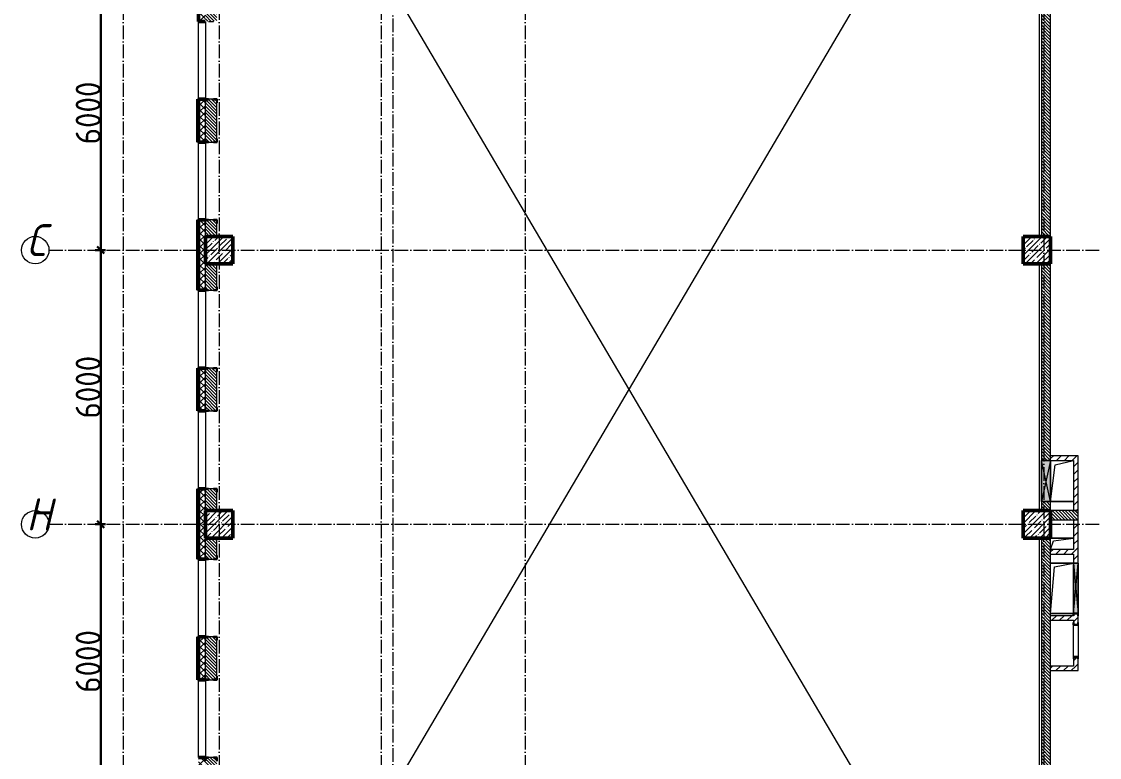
# Model space of a CAD drawing. Header units: millimetres. Extents: x -12989 to 629078, y -109036 to 555275.
# Drawn here: x 350497 to 374089, y -67282 to -51182 of the extents above; entities that cross this region are included whole.
import ezdxf

# ---------------------------------------------------------------- set-up
doc = ezdxf.new("R2010")
doc.units = ezdxf.units.MM
doc.linetypes.add('50_200_ШТРИХ_1Т_ш5_п1_п1_', pattern=[700, 500, -100, 0, -100])
for name, color, linetype, lineweight in [('4 -стяжа', 7, 'Continuous', 30), ('A-____-____-DIMS', 7, 'Continuous', 9), ('A-DETL-____-OTLN-4', 7, 'Continuous', 18), ('A-DETL-GENF-OTLN', 7, 'Continuous', 9), ('A-FLOR-____-OTLN', 7, 'Continuous', 9), ('A-GENM-____-MCUT', 7, 'Continuous', 25), ('A-GENM-____-OTLN', 7, 'Continuous', 9), ('A-GENM-____-OTLN-1', 7, 'Continuous', 25), ('A-GLAZ-____-OTLN', 7, 'Continuous', 9), ('A-WALL-____-MCUT-2', 7, 'Continuous', 50), ('A-WALL-____-MCUT-3', 7, 'Continuous', 9), ('A-WALL-____-OTLN', 7, 'Continuous', 9), ('A-WALL-____-PATT-1', 7, 'Continuous', 9), ('A-WALL-FNSH-MCUT-1', 7, 'Continuous', 9), ('I-WALL-____-OTLN', 7, 'Continuous', 9), ('S-COLS-____-MCUT', 7, 'Continuous', 50), ('S-COLS-____-OTLN', 7, 'Continuous', 9), ('S-GRID-____-IDEN', 7, 'Continuous', 9), ('S-GRID-____-OTLN-1', 7, '50_200_ШТРИХ_1Т_ш5_п1_п1_', 9)]:
    doc.layers.add(name, color=color, linetype=linetype, lineweight=lineweight)
doc.layers.get('4 -стяжа').off()
doc.styles.add('ISOCPEUR_I', font='isocpeui.ttf', dxfattribs={"width": 0.9, "height": 2.5})
doc.styles.add('ISOCPEUR_I_9', font='isocpeui.ttf', dxfattribs={"width": 0.9, "height": 250})
doc.styles.add('СПДС', font='isocpeur.ttf', dxfattribs={"width": 0.9})
doc.dimstyles.new('ISO-2_5_0_9К_БОЛЬШОЙ_ОСИ', dxfattribs={"dimscale": 304.8, "dimtxt": 248.995294, "dimasz": 0.492126, "dimexe": 0.393701, "dimexo": 0, "dimgap": 0, "dimtad": 1, "dimdec": 0, "dimzin": 0, "dimdsep": 46, "dimtxsty": 'ISOCPEUR_I_9', "dimblk1": 'OBLIQUE', "dimblk2": 'OBLIQUE', "dimsah": 1, "dimcen": 0.09, "dimdle": 0.393701, "dimazin": 0, "dimtfac": 1, "dimtdec": 4, "dimtix": 1, "dimtmove": 0, "dimatfit": 3, "dimfxl": 1, "dimtvp": 1, "dimtolj": 1, "dimtzin": 0, "dimarcsym": 2})
pattern_1 = [(135, (283770.707, -86863.456), (-35.35534, -35.35534), [])]
pattern_2 = [(45, (283770.71, -86863.46), (-84.85281, 84.85281), [])]

# ---------------------------------------------------------------- blocks, each defined once
blk = doc.blocks.new('BSC_Колонна _Прямоугольная - 600х600-V15-АР1_План отверстий 3 этажа в осях 1-64_А-ГГ')
at = {"layer": 'S-COLS-____-OTLN'}
h = blk.add_hatch(dxfattribs=at)
h.set_pattern_fill('FP_51', color=256, style=0, pattern_type=2)
h.set_pattern_definition([(45, (-71050, -30681.04), (-114.04925, 114.04925), []), (45, (-70935.95, -30681.04), (-114.04925, 114.04925), [201.613, -40.323, 3.353, -36.97])])
h.paths.add_polyline_path([(-300, -300), (300, -300), (300, 300), (-300, 300)], flags=0)
at = {"layer": 'S-COLS-____-MCUT'}
for p, q in [((300, 300), (-300, 300)), ((-300, 300), (-300, -300)), ((300, -300), (300, 300)), ((-300, -300), (300, -300))]:
    blk.add_line(p, q, dxfattribs=at)
blk = doc.blocks.new('BSC_Колонна _Прямоугольная - 600х600-V16-АР1_План отверстий 3 этажа в осях 1-64_А-ГГ')
at = {"layer": 'S-COLS-____-OTLN'}
h = blk.add_hatch(dxfattribs=at)
h.set_pattern_fill('FP_52', color=256, style=0, pattern_type=2)
h.set_pattern_definition([(45, (-71050, -24681.04), (-114.04925, 114.04925), []), (45, (-70935.95, -24681.04), (-114.04925, 114.04925), [201.613, -40.323, 3.353, -36.97])])
h.paths.add_polyline_path([(-300, -300), (300, -300), (300, 300), (-300, 300), (-300, 134)], flags=0)
at = {"layer": 'S-COLS-____-MCUT'}
for p, q in [((300, 300), (-300, 300)), ((-300, 300), (-300, -300)), ((300, -300), (300, 300)), ((-300, -300), (300, -300))]:
    blk.add_line(p, q, dxfattribs=at)
blk = doc.blocks.new('BSC_Колонна _Прямоугольная - 600х600-V18-АР1_План отверстий 3 этажа в осях 1-64_А-ГГ')
at = {"layer": 'S-COLS-____-OTLN'}
h = blk.add_hatch(dxfattribs=at)
h.set_pattern_fill('FP_55', color=256, style=0, pattern_type=2)
h.set_pattern_definition([(45, (-88950, -30681.04), (-114.04925, 114.04925), []), (45, (-88835.95, -30681.04), (-114.04925, 114.04925), [201.613, -40.323, 3.353, -36.97])])
h.paths.add_polyline_path([(-300, -300), (300, -300), (300, 300), (-300, 300)], flags=0)
at = {"layer": 'S-COLS-____-MCUT'}
for p, q in [((300, 300), (-300, 300)), ((-300, 300), (-300, -300)), ((300, -300), (300, 300)), ((-300, -300), (300, -300))]:
    blk.add_line(p, q, dxfattribs=at)
blk = doc.blocks.new('BSC_Колонна _Прямоугольная - 600х600-V19-АР1_План отверстий 3 этажа в осях 1-64_А-ГГ')
at = {"layer": 'S-COLS-____-OTLN'}
h = blk.add_hatch(dxfattribs=at)
h.set_pattern_fill('FP_56', color=256, style=0, pattern_type=2)
h.set_pattern_definition([(45, (-88950, -24681.04), (-114.04925, 114.04925), []), (45, (-88835.95, -24681.04), (-114.04925, 114.04925), [201.613, -40.323, 3.353, -36.97])])
h.paths.add_polyline_path([(-300, -300), (300, -300), (300, 300), (-300, 300), (-300, 134)], flags=0)
at = {"layer": 'S-COLS-____-MCUT'}
for p, q in [((300, 300), (-300, 300)), ((-300, 300), (-300, -300)), ((300, -300), (300, 300)), ((-300, -300), (300, -300))]:
    blk.add_line(p, q, dxfattribs=at)
blk = doc.blocks.new('Фахверк_СКБ_Уголок - 250_3380-27498580-АР1_План отверстий 3 этажа в осях 1-64_А-ГГ')
at = {"layer": 'A-GENM-____-MCUT'}
for p, q in [((200, 181), (125, 181)), ((125, 181), (125, 106)), ((125, 106), (131, 106)), ((131, 106), (131, 175)), ((131, 175), (200, 175)), ((200, 175), (200, 181)), ((131, -6), (125, -6)), ((125, -6), (125, -81)), ((125, -81), (200, -81)), ((131, -75), (131, -6)), ((200, -75), (131, -75)), ((200, -81), (200, -75))]:
    blk.add_line(p, q, dxfattribs=at)
blk = doc.blocks.new('AR_Отверстие прямоугольное _в плите_ - AR_Отверстие прямоугольное _в плите_-30552785-АР1_План отверстий 3 этажа в осях 1-64_А-ГГ')
at = {"layer": 'A-GENM-____-OTLN'}
for p, q in [((-250, -450), (-150, 350)), ((-150, 350), (250, 450)), ((-250, -450), (250, -450))]:
    blk.add_line(p, q, dxfattribs=at)
blk = doc.blocks.new('AR_Отверстие прямоугольное _в плите_ - AR_Отверстие прямоугольное _в плите_-30459257-АР1_План отверстий 3 этажа в осях 1-64_А-ГГ')
at = {"layer": 'A-GENM-____-OTLN'}
for p, q in [((250, 125), (-250, 125)), ((-250, -125), (-188, 63)), ((-188, 63), (250, 125))]:
    blk.add_line(p, q, dxfattribs=at)
blk = doc.blocks.new('AR_Отверстие прямоугольное _в плите_ - AR_Отверстие прямоугольное _в плите_-V208-АР1_План отверстий 3 этажа в осях 1-64_А-ГГ')
at = {"layer": 'A-GENM-____-OTLN'}
for p, q in [((250, 550), (-250, 550)), ((-167, 467), (250, 550)), ((-250, -550), (-167, 467)), ((-250, -550), (250, -550))]:
    blk.add_line(p, q, dxfattribs=at)
blk = doc.blocks.new('154_Фахверк_СКБ_Швеллер - Тип_100_3960_зеркало-36793856-АР1_План отверстий 3 этажа в осях 1-64_А-ГГ')
at = {"layer": 'A-GENM-____-MCUT'}
for p, q in [((175, 50), (125, 50)), ((125, 50), (125, -50)), ((128, 47), (175, 47)), ((128, -47), (128, 47)), ((175, 47), (175, 50)), ((125, -50), (175, -50)), ((175, -47), (128, -47)), ((175, -50), (175, -47))]:
    blk.add_line(p, q, dxfattribs=at)
blk = doc.blocks.new('154_Стойка_СКБ_Швеллер - СМ-2180_100-28318692-АР1_План отверстий 3 этажа в осях 1-64_А-ГГ')
at = {"layer": 'A-GENM-____-MCUT'}
for p, q in [((171, 50), (125, 50)), ((125, 50), (125, -50)), ((129.5, 42.4), (171, 42.4)), ((129.5, -42.4), (129.5, 42.4)), ((171, 42.4), (171, 50)), ((125, -50), (171, -50)), ((171, -42.4), (129.5, -42.4)), ((171, -50), (171, -42.4))]:
    blk.add_line(p, q, dxfattribs=at)
blk = doc.blocks.new('AR_Отверстие прямоугольное _в стене_ - AR_Отверстие прямоугольное _в стене__ОВ-36953238-АР1_План отверстий 3 этажа в осях 1-64_А-ГГ')
at = {"layer": 'A-GLAZ-____-OTLN'}
blk.add_hatch(color=256, dxfattribs=at).paths.add_polyline_path([(450, 100), (-450, 100), (-450, -100), (450, -100)], flags=0)
at = {"layer": 'A-DETL-GENF-OTLN'}
for p, q in [((-450, -100), (-450, 100)), ((-450, 100), (450, 100)), ((450, 100), (-450, -100)), ((-450, 100), (450, -100)), ((450, 100), (-450, 100)), ((-450, 100), (-450, -100)), ((450, 100), (450, -100)), ((450, -100), (450, 100)), ((450, -100), (-450, -100)), ((-450, -100), (450, -100))]:
    blk.add_line(p, q, dxfattribs=at)
blk = doc.blocks.new('AR_Отверстие прямоугольное _в стене_ - AR_Отверстие прямоугольное _в стене__ОВ-36943067-АР1_План отверстий 3 этажа в осях 1-64_А-ГГ')
at = {"layer": 'A-GLAZ-____-OTLN'}
blk.add_hatch(color=256, dxfattribs=at).paths.add_polyline_path([(-550, -50), (550, -50), (550, 50), (-550, 50), (-550, -47)], flags=0)
at = {"layer": 'A-DETL-GENF-OTLN'}
for p, q in [((-550, 50), (550, 50)), ((550, 50), (-550, -50)), ((-550, 50), (550, -50)), ((550, 50), (-550, 50)), ((550, 50), (550, -50)), ((550, -50), (550, 50)), ((550, -50), (-550, -50)), ((-550, -50), (550, -50))]:
    blk.add_line(p, q, dxfattribs=at)
blk = doc.blocks.new('Ось сетки - Круг_Ø6_00__ISO-2_5_0_9K_-25732049-АР1_План отверстий 3 этажа в осях 1-64_А-ГГ')
at = {"layer": 'S-GRID-____-IDEN'}
blk.add_circle((0, 0), 3, dxfattribs=at)
blk = doc.blocks.new('_Oblique')
at = {"color": 0, "linetype": 'ByBlock', "lineweight": -2}
blk.add_line((-0.5, -0.5), (0.5, 0.5), dxfattribs=at)
blk = doc.blocks.new('*D2997')
at = {"layer": 'A-____-____-DIMS', "color": 0, "lineweight": -2, "transparency": 16777216}
for p, q in [((352337, -50182), (352111, -50182)), ((352231, -50062), (352231, -56302)), ((352337, -56182), (352111, -56182))]:
    blk.add_line(p, q, dxfattribs=at)
at = {"layer": 'Defpoints', "color": 0, "transparency": 16777216}
for p in [(352337, -50182), (352231, -56182), (352337, -56182)]:
    blk.add_point(p, dxfattribs=at)
at = {"layer": 'A-____-____-DIMS', "color": 0, "lineweight": -2, "transparency": 16777216, "xscale": 150, "yscale": 150, "zscale": 150}
for p, rotation in [((352231, -50182), 90), ((352231, -56182), 270)]:
    blk.add_blockref('_Oblique', p, dxfattribs=dict(at, rotation=rotation))
at = {"layer": 'A-____-____-DIMS', "color": 0, "transparency": 16777216, "insert": (351957, -53182), "char_height": 548.6, "attachment_point": 5, "rotation": 90, "style": 'СПДС'}
blk.add_mtext('\\A1;6000', dxfattribs=at)
blk = doc.blocks.new('*D2998')
at = {"layer": 'A-____-____-DIMS', "color": 0, "lineweight": -2, "transparency": 16777216}
for p, q in [((352231, -56062), (352231, -62302)), ((352337, -56182), (352111, -56182)), ((352337, -62182), (352111, -62182))]:
    blk.add_line(p, q, dxfattribs=at)
at = {"layer": 'Defpoints', "color": 0, "transparency": 16777216}
for p in [(352337, -56182), (352231, -62182), (352337, -62182)]:
    blk.add_point(p, dxfattribs=at)
at = {"layer": 'A-____-____-DIMS', "color": 0, "lineweight": -2, "transparency": 16777216, "xscale": 150, "yscale": 150, "zscale": 150}
for p, rotation in [((352231, -56182), 90), ((352231, -62182), 270)]:
    blk.add_blockref('_Oblique', p, dxfattribs=dict(at, rotation=rotation))
at = {"layer": 'A-____-____-DIMS', "color": 0, "transparency": 16777216, "insert": (351957, -59182), "char_height": 548.6, "attachment_point": 5, "rotation": 90, "style": 'СПДС'}
blk.add_mtext('\\A1;6000', dxfattribs=at)
blk = doc.blocks.new('*D2999')
at = {"layer": 'A-____-____-DIMS', "color": 0, "lineweight": -2, "transparency": 16777216}
for p, q in [((352337, -62182), (352111, -62182)), ((352231, -62062), (352231, -68302)), ((352337, -68182), (352111, -68182))]:
    blk.add_line(p, q, dxfattribs=at)
at = {"layer": 'Defpoints', "color": 0, "transparency": 16777216}
for p in [(352337, -62182), (352231, -68182), (352337, -68182)]:
    blk.add_point(p, dxfattribs=at)
at = {"layer": 'A-____-____-DIMS', "color": 0, "lineweight": -2, "transparency": 16777216, "xscale": 150, "yscale": 150, "zscale": 150}
for p, rotation in [((352231, -62182), 90), ((352231, -68182), 270)]:
    blk.add_blockref('_Oblique', p, dxfattribs=dict(at, rotation=rotation))
at = {"layer": 'A-____-____-DIMS', "color": 0, "transparency": 16777216, "insert": (351957, -65182), "char_height": 548.6, "attachment_point": 5, "rotation": 90, "style": 'СПДС'}
blk.add_mtext('\\A1;6000', dxfattribs=at)
blk = doc.blocks.new('3эт')
at = {"layer": 'S-GRID-____-OTLN-1', "color": 251, "ltscale": 0.6, "true_color": 0x636466}
for p, q in [((352720.7, -36982.5), (352720.7, -91346.1)), ((354820.7, -36982.5), (354820.7, -91173.5)), ((358370.7, -36982.5), (358370.7, -75532.4)), ((361520.7, -36982.5), (361520.7, -78293.6)), ((372870.7, -36982.5), (372870.7, -91346.1)), ((358620.7, -37250.7), (358620.7, -75532.4)), ((351097.5, -56182.4), (374089.5, -56182.4)), ((351097.5, -62182.4), (374089.5, -62182.4))]:
    blk.add_line(p, q, dxfattribs=at)
at = {"layer": 'S-GRID-____-IDEN', "char_height": 700, "attachment_point": 1, "style": 'ISOCPEUR_I'}
for s, insert, width in [('\\fISOCPEUR|b0|i1|c204|p34|;\\W.9;С', (350611.3, -55614.8), 202.025), ('\\fISOCPEUR|b0|i1|c204|p34|;\\W.9;Н', (350602.3, -61614.8), 223.671)]:
    blk.add_mtext(s, dxfattribs=dict(at, insert=insert, width=width))
at = {"layer": 'A-____-____-DIMS'}
for base, p1, p2, picture, middle in [((352231.1, -56182.4), (352337.1, -50182.4), (352337.1, -56182.4), '*D2997', (351956.7, -53182.4)), ((352231.1, -62182.4), (352337.1, -56182.4), (352337.1, -62182.4), '*D2998', (351956.7, -59182.4)), ((352231.1, -68182.4), (352337.1, -62182.4), (352337.1, -68182.4), '*D2999', (351956.7, -65182.4))]:
    dim = blk.add_linear_dim(base=base, p1=p1, p2=p2, angle=90, dimstyle='ISO-2_5_0_9К_БОЛЬШОЙ_ОСИ', override={"dimtxt": 1.8, "dimpost": '<>', "dimtxsty": 'СПДС', "dimfxl": 6000}, dxfattribs=at)
    dim.commit()
    dim.dimension.update_dxf_attribs({"geometry": picture, "text_midpoint": middle})

msp = doc.modelspace()

# ---------------------------------------------------------------- hatches: boundary and pattern name
at = {"layer": 'A-WALL-____-PATT-1'}
h = msp.add_hatch(dxfattribs=at)
h.set_pattern_fill('FP_1', color=256, style=0, pattern_type=2)
h.set_pattern_definition([(45, (283770.71, -86863.46), (-70.71068, 70.71068), []), (135, (283770.71, -86863.46), (-70.71068, -70.71068), [])])
h.paths.add_polyline_path([(354370.7074, -74532.4142), (354520.7074, -74532.4142), (354520.7074, -73237.4142), (354514.7074, -73237.4142), (354514.7074, -73162.4142), (354370.7074, -73162.4142)], flags=0)
h.paths.add_polyline_path([(354455.602, -71462.4142), (354514.7074, -71462.4142), (354514.7074, -71387.4142), (354520.7074, -71387.4142), (354520.7074, -70597.4142), (354514.7074, -70597.4142), (354514.7074, -70522.4142), (354370.7074, -70522.4142), (354370.7074, -71462.4142)], flags=0)
h.paths.add_polyline_path([(354455.602, -68822.4142), (354514.7074, -68822.4142), (354514.7074, -68747.4142), (354520.7074, -68747.4142), (354520.7074, -67357.4142), (354514.7074, -67357.4142), (354514.7074, -67282.4142), (354370.7074, -67282.4142), (354370.7074, -68822.4142)], flags=0)
h.paths.add_polyline_path([(354455.602, -65582.4142), (354514.7074, -65582.4142), (354514.7074, -65507.4142), (354520.7074, -65507.4142), (354520.7074, -64717.4142), (354514.7074, -64717.4142), (354514.7074, -64642.4142), (354370.7074, -64642.4142), (354370.7074, -65582.4142)], flags=0)
h.paths.add_polyline_path([(354455.602, -62942.4142), (354514.7074, -62942.4142), (354514.7074, -62867.4142), (354520.7074, -62867.4142), (354520.7074, -61477.4142), (354514.7074, -61477.4142), (354514.7074, -61402.4142), (354370.7074, -61402.4142), (354370.7074, -62942.4142)], flags=0)
h.paths.add_polyline_path([(354370.7074, -59702.4142), (354514.7074, -59702.4142), (354514.7074, -59627.4142), (354520.7074, -59627.4142), (354520.7074, -58837.4142), (354514.7074, -58837.4142), (354514.7074, -58762.4142), (354370.7074, -58762.4142)], flags=0)
h.paths.add_polyline_path([(354370.7074, -57062.4142), (354514.7074, -57062.4142), (354514.7074, -56987.4142), (354520.7074, -56987.4142), (354520.7074, -55597.4142), (354514.7074, -55597.4142), (354514.7074, -55522.4142), (354370.7074, -55522.4142)], flags=0)
h.paths.add_polyline_path([(354370.7074, -53822.4142), (354514.7074, -53822.4142), (354514.7074, -53747.4142), (354520.7074, -53747.4142), (354520.7074, -52957.4142), (354514.7074, -52957.4142), (354514.7074, -52882.4142), (354370.7074, -52882.4142)], flags=0)
h.paths.add_polyline_path([(354514.7074, -51182.4142), (354514.7074, -51107.4142), (354520.7074, -51107.4142), (354520.7074, -49717.4142), (354514.7074, -49717.4142), (354514.7074, -49642.4142), (354370.7074, -49642.4142), (354370.7074, -51182.4142), (354455.602, -51182.4142)], flags=0)
h.paths.add_polyline_path([(354514.7074, -47942.4142), (354514.7074, -47867.4142), (354520.7074, -47867.4142), (354520.7074, -47077.4142), (354514.7074, -47077.4142), (354514.7074, -47002.4142), (354370.7074, -47002.4142), (354370.7074, -47942.4142), (354455.602, -47942.4142)], flags=0)
h.paths.add_polyline_path([(354514.7074, -45302.4142), (354514.7074, -45227.4142), (354520.7074, -45227.4142), (354520.7074, -43932.4142), (354370.7074, -43932.4142), (354370.7074, -45302.4142), (354455.602, -45302.4142)], flags=0)
h = msp.add_hatch(dxfattribs=at)
h.set_pattern_fill('FP_6', color=256, style=0, pattern_type=2)
h.set_pattern_definition(pattern_1)
h.paths.add_polyline_path([(354701.7074, -55882.4142), (354770.7074, -55882.4142), (354770.7074, -55528.4142), (354701.7074, -55528.4142), (354701.7074, -55522.4142), (354589.7074, -55522.4142), (354589.7074, -55528.4142), (354520.7074, -55528.4142), (354520.7074, -55882.4142)], flags=0)
h.paths.add_polyline_path([(354701.7074, -53822.4142), (354701.7074, -53816.4142), (354770.7074, -53816.4142), (354770.7074, -52888.4142), (354701.7074, -52888.4142), (354701.7074, -52882.4142), (354589.7074, -52882.4142), (354589.7074, -52888.4142), (354520.7074, -52888.4142), (354520.7074, -53816.4142), (354589.7074, -53816.4142), (354589.7074, -53822.4142)], flags=0)
h.paths.add_polyline_path([(354701.7074, -51182.4142), (354701.7074, -51176.4142), (354770.7074, -51176.4142), (354770.7074, -50482.4142), (354520.7074, -50482.4142), (354520.7074, -51176.4142), (354589.7074, -51176.4142), (354589.7074, -51182.4142)], flags=0)
h = msp.add_hatch(dxfattribs=at)
h.set_pattern_fill('FP_6', color=256, style=0, pattern_type=2)
h.set_pattern_definition(pattern_1)
h.paths.add_polyline_path([(373020.7074, -55882.4142), (373020.7074, -50482.4142), (372820.7074, -50482.4142), (372820.7074, -55882.4142)], flags=0)
h = msp.add_hatch(dxfattribs=at)
h.set_pattern_fill('FP_6', color=256, style=0, pattern_type=2)
h.set_pattern_definition(pattern_1)
h.paths.add_polyline_path([(354589.7074, -61882.4142), (354770.7074, -61882.4142), (354770.7074, -61408.4142), (354701.7074, -61408.4142), (354701.7074, -61402.4142), (354589.7074, -61402.4142), (354589.7074, -61408.4142), (354520.7074, -61408.4142), (354520.7074, -61882.4142)], flags=0)
h.paths.add_polyline_path([(354589.7074, -59702.4142), (354701.7074, -59702.4142), (354701.7074, -59696.4142), (354770.7074, -59696.4142), (354770.7074, -58768.4142), (354701.7074, -58768.4142), (354701.7074, -58762.4142), (354589.7074, -58762.4142), (354589.7074, -58768.4142), (354520.7074, -58768.4142), (354520.7074, -59696.4142), (354589.7074, -59696.4142)], flags=0)
h.paths.add_polyline_path([(354701.7074, -57062.4142), (354701.7074, -57056.4142), (354770.7074, -57056.4142), (354770.7074, -56482.4142), (354520.7074, -56482.4142), (354520.7074, -57056.4142), (354589.7074, -57056.4142), (354589.7074, -57062.4142)], flags=0)
h = msp.add_hatch(dxfattribs=at)
h.set_pattern_fill('FP_6', color=256, style=0, pattern_type=2)
h.set_pattern_definition(pattern_1)
h.paths.add_polyline_path([(373020.7074, -61882.4142), (373020.7074, -61682.4142), (372820.7074, -61682.4142), (372820.7074, -61882.4142)], flags=0)
h.paths.add_polyline_path([(372820.7074, -60782.4142), (373020.7074, -60782.4142), (373020.7074, -56482.4142), (372820.7074, -56482.4142), (372820.7074, -58608.4308)], flags=0)
h = msp.add_hatch(dxfattribs=at)
h.set_pattern_fill('FP_4', color=256, style=0, pattern_type=2)
h.set_pattern_definition(pattern_2)
h.paths.add_polyline_path([(373520.7074, -60782.4142), (373620.7074, -60782.4142), (373620.7074, -60682.4142), (373020.7074, -60682.4142), (373020.7074, -60782.4142)], flags=0)
h = msp.add_hatch(dxfattribs=at)
h.set_pattern_fill('FP_4', color=256, style=0, pattern_type=2)
h.set_pattern_definition(pattern_2)
h.paths.add_polyline_path([(373620.7074, -61882.4142), (373620.7074, -60782.4142), (373520.7074, -60782.4142), (373520.7074, -61882.4142)], flags=0)
h = msp.add_hatch(dxfattribs=at)
h.set_pattern_fill('FP_6', color=256, style=0, pattern_type=2)
h.set_pattern_definition(pattern_1)
h.paths.add_polyline_path([(373620.7074, -62082.4142), (373620.7074, -61882.4142), (373020.7074, -61882.4142), (373020.7074, -62082.4142)], flags=0)
h = msp.add_hatch(dxfattribs=at)
h.set_pattern_fill('FP_4', color=256, style=0, pattern_type=2)
h.set_pattern_definition(pattern_2)
h.paths.add_polyline_path([(373613.1074, -65282.4142), (373620.7074, -65282.4142), (373620.7074, -65128.4142), (373613.1074, -65128.4142), (373613.1074, -65086.9142), (373528.3074, -65086.9142), (373528.3074, -65128.4142), (373520.7074, -65128.4142), (373520.7074, -65282.4142), (373528.3074, -65282.4142)], flags=0)
h.paths.add_polyline_path([(373523.7074, -64379.4142), (373617.7074, -64379.4142), (373617.7074, -64332.4142), (373620.7074, -64332.4142), (373620.7074, -64182.4142), (373617.7074, -64182.4142), (373617.7074, -64135.4142), (373523.7074, -64135.4142), (373523.7074, -64182.4142), (373520.7074, -64182.4142), (373520.7074, -64332.4142), (373523.7074, -64332.4142)], flags=0)
h.paths.add_polyline_path([(373533.6107, -63032.4142), (373620.7074, -63032.4142), (373620.7074, -62082.4142), (373520.7074, -62082.4142), (373520.7074, -63032.4142)], flags=0)
h = msp.add_hatch(dxfattribs=at)
h.set_pattern_fill('FP_6', color=256, style=0, pattern_type=2)
h.set_pattern_definition(pattern_1)
h.paths.add_polyline_path([(354589.7074, -67882.4142), (354770.7074, -67882.4142), (354770.7074, -67288.4142), (354701.7074, -67288.4142), (354701.7074, -67282.4142), (354589.7074, -67282.4142), (354589.7074, -67288.4142), (354520.7074, -67288.4142), (354520.7074, -67882.4142)], flags=0)
h.paths.add_polyline_path([(354701.7074, -65582.4142), (354701.7074, -65576.4142), (354770.7074, -65576.4142), (354770.7074, -64648.4142), (354701.7074, -64648.4142), (354701.7074, -64642.4142), (354589.7074, -64642.4142), (354589.7074, -64648.4142), (354520.7074, -64648.4142), (354520.7074, -65576.4142), (354589.7074, -65576.4142), (354589.7074, -65582.4142)], flags=0)
h.paths.add_polyline_path([(354701.7074, -62942.4142), (354701.7074, -62936.4142), (354770.7074, -62936.4142), (354770.7074, -62482.4142), (354520.7074, -62482.4142), (354520.7074, -62936.4142), (354589.7074, -62936.4142), (354589.7074, -62942.4142)], flags=0)
h = msp.add_hatch(dxfattribs=at)
h.set_pattern_fill('FP_6', color=256, style=0, pattern_type=2)
h.set_pattern_definition(pattern_1)
h.paths.add_polyline_path([(373020.7074, -67882.4142), (373020.7074, -62482.4142), (372820.7074, -62482.4142), (372820.7074, -67882.4142)], flags=0)
h = msp.add_hatch(dxfattribs=at)
h.set_pattern_fill('FP_4', color=256, style=0, pattern_type=2)
h.set_pattern_definition(pattern_2)
h.paths.add_polyline_path([(373520.7074, -62832.4142), (373520.7074, -62732.4142), (373020.7074, -62732.4142), (373020.7074, -62832.4142)], flags=0)
h = msp.add_hatch(dxfattribs=at)
h.set_pattern_fill('FP_4', color=256, style=0, pattern_type=2)
h.set_pattern_definition(pattern_2)
h.paths.add_polyline_path([(373520.7074, -64282.4142), (373520.7074, -64182.4142), (373020.7074, -64182.4142), (373020.7074, -64282.4142)], flags=0)
h = msp.add_hatch(dxfattribs=at)
h.set_pattern_fill('FP_4', color=256, style=0, pattern_type=2)
h.set_pattern_definition(pattern_2)
h.paths.add_polyline_path([(373020.7074, -65382.4142), (373620.7074, -65382.4142), (373620.7074, -65282.4142), (373020.7074, -65282.4142)], flags=0)

# ---------------------------------------------------------------- linework, layer by layer
at = {"layer": 'A-DETL-____-OTLN-4'}
for p, q in [((355120.7074, -73932.4142), (372520.7074, -44432.4142)), ((355120.7074, -44532.4142), (372520.7074, -74032.4142))]:
    msp.add_line(p, q, dxfattribs=at)
at = {"layer": 'A-FLOR-____-OTLN'}
for p, q in [((372770.7074, -50482.4142), (372770.7074, -55882.4142)), ((372770.7074, -56482.4142), (372770.7074, -61882.4142)), ((373520.7074, -61682.4142), (373020.7074, -61682.4142)), ((372770.7074, -62482.4142), (372770.7074, -67882.4142)), ((373020.7074, -62482.4142), (373520.7074, -62482.4142)), ((373020.7074, -63032.4142), (373520.7074, -63032.4142)), ((373520.7074, -64132.4142), (373020.7074, -64132.4142))]:
    msp.add_line(p, q, dxfattribs=at)
at = {"layer": 'A-WALL-____-MCUT-2'}
for p, q in [((354370.7074, -49642.4142), (354370.7074, -51182.4142)), ((354370.7074, -51182.4142), (354514.7074, -51182.4142)), ((354358.7074, -52882.4142), (354358.7074, -53822.4142)), ((354363.7074, -52882.4142), (354363.7074, -53822.4142)), ((354370.7074, -52882.4142), (354370.7074, -53822.4142)), ((354514.7074, -52882.4142), (354370.7074, -52882.4142)), ((354370.7074, -53822.4142), (354514.7074, -53822.4142)), ((354358.7074, -55522.4142), (354358.7074, -57062.4142)), ((354363.7074, -55522.4142), (354363.7074, -57062.4142)), ((354370.7074, -55522.4142), (354370.7074, -57062.4142)), ((354514.7074, -55522.4142), (354370.7074, -55522.4142)), ((354370.7074, -57062.4142), (354514.7074, -57062.4142)), ((354358.7074, -58762.4142), (354358.7074, -59702.4142)), ((354363.7074, -58762.4142), (354363.7074, -59702.4142)), ((354370.7074, -58762.4142), (354370.7074, -59702.4142)), ((354514.7074, -58762.4142), (354370.7074, -58762.4142)), ((354370.7074, -59702.4142), (354514.7074, -59702.4142)), ((354358.7074, -61402.4142), (354358.7074, -62942.4142)), ((354363.7074, -61402.4142), (354363.7074, -62942.4142)), ((354370.7074, -61402.4142), (354370.7074, -62942.4142)), ((354514.7074, -61402.4142), (354370.7074, -61402.4142)), ((354370.7074, -62942.4142), (354514.7074, -62942.4142)), ((354358.7074, -64642.4142), (354358.7074, -65582.4142)), ((354363.7074, -64642.4142), (354363.7074, -65582.4142)), ((354370.7074, -64642.4142), (354370.7074, -65582.4142)), ((354514.7074, -64642.4142), (354370.7074, -64642.4142)), ((354370.7074, -65582.4142), (354514.7074, -65582.4142)), ((354514.7074, -67282.4142), (354370.7074, -67282.4142))]:
    msp.add_line(p, q, dxfattribs=at)
at = {"layer": 'A-WALL-____-MCUT-3'}
for p, q in [((372820.7074, -50482.4142), (372820.7074, -55882.4142)), ((373020.7074, -55882.4142), (373020.7074, -50482.4142)), ((354589.7074, -51182.4142), (354701.7074, -51182.4142)), ((354520.7074, -53747.4142), (354520.7074, -52957.4142)), ((354701.7074, -52882.4142), (354589.7074, -52882.4142)), ((354770.7074, -53747.4142), (354770.7074, -52957.4142)), ((354589.7074, -53822.4142), (354701.7074, -53822.4142)), ((354520.7074, -55882.4142), (354520.7074, -55597.4142)), ((354701.7074, -55522.4142), (354589.7074, -55522.4142)), ((354770.7074, -55882.4142), (354770.7074, -55597.4142)), ((354520.7074, -56987.4142), (354520.7074, -56482.4142)), ((354770.7074, -56987.4142), (354770.7074, -56482.4142)), ((372820.7074, -56482.4142), (372820.7074, -60782.4142)), ((373020.7074, -60782.4142), (373020.7074, -56482.4142)), ((354589.7074, -57062.4142), (354701.7074, -57062.4142)), ((354520.7074, -59627.4142), (354520.7074, -58837.4142)), ((354701.7074, -58762.4142), (354589.7074, -58762.4142)), ((354770.7074, -59627.4142), (354770.7074, -58837.4142)), ((354589.7074, -59702.4142), (354701.7074, -59702.4142)), ((354520.7074, -61882.4142), (354520.7074, -61477.4142)), ((354701.7074, -61402.4142), (354589.7074, -61402.4142)), ((354770.7074, -61882.4142), (354770.7074, -61477.4142)), ((372820.7074, -61682.4142), (372820.7074, -61882.4142)), ((373020.7074, -61882.4142), (373020.7074, -61682.4142)), ((373620.7074, -61882.4142), (373020.7074, -61882.4142)), ((373620.7074, -62082.4142), (373620.7074, -61882.4142)), ((373020.7074, -62082.4142), (373620.7074, -62082.4142)), ((354520.7074, -62867.4142), (354520.7074, -62482.4142)), ((354770.7074, -62867.4142), (354770.7074, -62482.4142)), ((372820.7074, -62482.4142), (372820.7074, -67882.4142)), ((373020.7074, -67882.4142), (373020.7074, -62482.4142)), ((354589.7074, -62942.4142), (354701.7074, -62942.4142)), ((354520.7074, -65507.4142), (354520.7074, -64717.4142)), ((354701.7074, -64642.4142), (354589.7074, -64642.4142)), ((354770.7074, -65507.4142), (354770.7074, -64717.4142)), ((354589.7074, -65582.4142), (354701.7074, -65582.4142)), ((354701.7074, -67282.4142), (354589.7074, -67282.4142))]:
    msp.add_line(p, q, dxfattribs=at)
at = {"layer": 'A-WALL-____-OTLN'}
for p, q in [((354370.7074, -52882.4142), (354370.7074, -51182.4142)), ((354520.7074, -51182.4142), (354520.7074, -52882.4142)), ((354370.7074, -55522.4142), (354370.7074, -53822.4142)), ((354520.7074, -53822.4142), (354520.7074, -55522.4142)), ((354370.7074, -58762.4142), (354370.7074, -57062.4142)), ((354520.7074, -57062.4142), (354520.7074, -58762.4142)), ((354370.7074, -61402.4142), (354370.7074, -59702.4142)), ((354520.7074, -59702.4142), (354520.7074, -61402.4142)), ((354370.7074, -64642.4142), (354370.7074, -62942.4142)), ((354520.7074, -62942.4142), (354520.7074, -64642.4142)), ((354370.7074, -67282.4142), (354370.7074, -65582.4142)), ((354520.7074, -65582.4142), (354520.7074, -67282.4142))]:
    msp.add_line(p, q, dxfattribs=at)
at = {"layer": 'A-WALL-FNSH-MCUT-1'}
for p, q in [((354370.7074, -52882.4142), (354350.7074, -52882.4142)), ((354350.7074, -52882.4142), (354350.7074, -53822.4142)), ((354350.7074, -53822.4142), (354370.7074, -53822.4142)), ((354370.7074, -55522.4142), (354350.7074, -55522.4142)), ((354350.7074, -55522.4142), (354350.7074, -57062.4142)), ((354350.7074, -57062.4142), (354370.7074, -57062.4142)), ((354370.7074, -58762.4142), (354350.7074, -58762.4142)), ((354350.7074, -58762.4142), (354350.7074, -59702.4142)), ((354350.7074, -59702.4142), (354370.7074, -59702.4142)), ((373620.7074, -60682.4142), (373020.7074, -60682.4142)), ((373020.7074, -60782.4142), (373520.7074, -60782.4142)), ((373520.7074, -60782.4142), (373520.7074, -61882.4142)), ((373620.7074, -61882.4142), (373620.7074, -60682.4142)), ((354370.7074, -61402.4142), (354350.7074, -61402.4142)), ((354350.7074, -61402.4142), (354350.7074, -62942.4142)), ((373520.7074, -61882.4142), (373620.7074, -61882.4142)), ((373520.7074, -62082.4142), (373520.7074, -62732.4142)), ((373620.7074, -63032.4142), (373620.7074, -62082.4142)), ((373520.7074, -62732.4142), (373020.7074, -62732.4142)), ((354350.7074, -62942.4142), (354370.7074, -62942.4142)), ((373020.7074, -62832.4142), (373520.7074, -62832.4142)), ((373520.7074, -62832.4142), (373520.7074, -63032.4142)), ((373520.7074, -64182.4142), (373020.7074, -64182.4142)), ((373020.7074, -64282.4142), (373520.7074, -64282.4142)), ((373520.7074, -64282.4142), (373520.7074, -64332.4142)), ((373620.7074, -64332.4142), (373620.7074, -64182.4142)), ((354370.7074, -64642.4142), (354350.7074, -64642.4142)), ((354350.7074, -64642.4142), (354350.7074, -65582.4142)), ((373520.7074, -65282.4142), (373020.7074, -65282.4142)), ((373520.7074, -65128.4142), (373520.7074, -65282.4142)), ((373620.7074, -65382.4142), (373620.7074, -65128.4142)), ((354350.7074, -65582.4142), (354370.7074, -65582.4142)), ((373020.7074, -65382.4142), (373620.7074, -65382.4142))]:
    msp.add_line(p, q, dxfattribs=at)
at = {"layer": 'I-WALL-____-OTLN'}
for p, q in [((373520.7074, -65082.4142), (373520.7074, -64382.4142)), ((373620.7074, -64382.4142), (373620.7074, -65082.4142))]:
    msp.add_line(p, q, dxfattribs=at)

# ---------------------------------------------------------------- block references
at = {"layer": '4 -стяжа'}
msp.add_blockref('3эт', (0, 0), dxfattribs=at)
at = {"layer": 'A-GENM-____-OTLN'}
for name, p in [('AR_Отверстие прямоугольное _в плите_ - AR_Отверстие прямоугольное _в плите_-30552785-АР1_План отверстий 3 этажа в осях 1-64_А-ГГ', (373270.7074, -61232.4142)), ('AR_Отверстие прямоугольное _в плите_ - AR_Отверстие прямоугольное _в плите_-30459257-АР1_План отверстий 3 этажа в осях 1-64_А-ГГ', (373270.7074, -62607.4142)), ('AR_Отверстие прямоугольное _в плите_ - AR_Отверстие прямоугольное _в плите_-V208-АР1_План отверстий 3 этажа в осях 1-64_А-ГГ', (373270.7074, -63582.4142))]:
    msp.add_blockref(name, p, dxfattribs=at)
at = {"layer": 'A-GENM-____-OTLN-1'}
for name, p, rotation in [('Фахверк_СКБ_Уголок - 250_3380-27498580-АР1_План отверстий 3 этажа в осях 1-64_А-ГГ', (354595.7074, -52757.4142), 269.9999999999999), ('Фахверк_СКБ_Уголок - 250_3380-27498580-АР1_План отверстий 3 этажа в осях 1-64_А-ГГ', (354695.7074, -53947.4142), 89.99999999999991), ('Фахверк_СКБ_Уголок - 250_3380-27498580-АР1_План отверстий 3 этажа в осях 1-64_А-ГГ', (354595.7074, -55397.4142), 269.9999999999999), ('Фахверк_СКБ_Уголок - 250_3380-27498580-АР1_План отверстий 3 этажа в осях 1-64_А-ГГ', (354695.7074, -57187.4142), 89.99999999999991), ('Фахверк_СКБ_Уголок - 250_3380-27498580-АР1_План отверстий 3 этажа в осях 1-64_А-ГГ', (354595.7074, -58637.4142), 269.9999999999999), ('Фахверк_СКБ_Уголок - 250_3380-27498580-АР1_План отверстий 3 этажа в осях 1-64_А-ГГ', (354695.7074, -59827.4142), 89.99999999999991), ('Фахверк_СКБ_Уголок - 250_3380-27498580-АР1_План отверстий 3 этажа в осях 1-64_А-ГГ', (354595.7074, -61277.4142), 269.9999999999999), ('Фахверк_СКБ_Уголок - 250_3380-27498580-АР1_План отверстий 3 этажа в осях 1-64_А-ГГ', (354695.7074, -63067.4142), 89.99999999999991), ('154_Фахверк_СКБ_Швеллер - Тип_100_3960_зеркало-36793856-АР1_План отверстий 3 этажа в осях 1-64_А-ГГ', (373570.7074, -64007.4142), 269.9999999999996), ('154_Фахверк_СКБ_Швеллер - Тип_100_3960_зеркало-36793856-АР1_План отверстий 3 этажа в осях 1-64_А-ГГ', (373570.7074, -64507.4142), 89.99999999999962), ('Фахверк_СКБ_Уголок - 250_3380-27498580-АР1_План отверстий 3 этажа в осях 1-64_А-ГГ', (354595.7074, -64517.4142), 269.9999999999999), ('154_Стойка_СКБ_Швеллер - СМ-2180_100-28318692-АР1_План отверстий 3 этажа в осях 1-64_А-ГГ', (373570.7074, -64957.4142), 269.9999999999996), ('Фахверк_СКБ_Уголок - 250_3380-27498580-АР1_План отверстий 3 этажа в осях 1-64_А-ГГ', (354695.7074, -65707.4142), 89.99999999999991), ('Фахверк_СКБ_Уголок - 250_3380-27498580-АР1_План отверстий 3 этажа в осях 1-64_А-ГГ', (354595.7074, -67157.4142), 269.9999999999999)]:
    msp.add_blockref(name, p, dxfattribs=dict(at, rotation=rotation))
at = {"layer": 'A-GLAZ-____-OTLN'}
for name, p, rotation in [('AR_Отверстие прямоугольное _в стене_ - AR_Отверстие прямоугольное _в стене__ОВ-36953238-АР1_План отверстий 3 этажа в осях 1-64_А-ГГ', (372920.7074, -61232.4142), 269.9999999999999), ('AR_Отверстие прямоугольное _в стене_ - AR_Отверстие прямоугольное _в стене__ОВ-36943067-АР1_План отверстий 3 этажа в осях 1-64_А-ГГ', (373570.7074, -63582.4142), 89.99999999999962)]:
    msp.add_blockref(name, p, dxfattribs=dict(at, rotation=rotation))
at = {"layer": 'S-COLS-____-OTLN'}
for name, p in [('BSC_Колонна _Прямоугольная - 600х600-V15-АР1_План отверстий 3 этажа в осях 1-64_А-ГГ', (354820.7074, -56182.4142)), ('BSC_Колонна _Прямоугольная - 600х600-V18-АР1_План отверстий 3 этажа в осях 1-64_А-ГГ', (372720.7074, -56182.4142)), ('BSC_Колонна _Прямоугольная - 600х600-V16-АР1_План отверстий 3 этажа в осях 1-64_А-ГГ', (354820.7074, -62182.4142)), ('BSC_Колонна _Прямоугольная - 600х600-V19-АР1_План отверстий 3 этажа в осях 1-64_А-ГГ', (372720.7074, -62182.4142))]:
    msp.add_blockref(name, p, dxfattribs=at)
at = {"layer": 'S-GRID-____-IDEN', "xscale": 99.99999999999993, "yscale": 99.99999999999993, "zscale": 99.99999999999993, "rotation": 269.9999999999995}
for p in [(350797.4779, -56182.4142), (350797.4779, -62182.4142)]:
    msp.add_blockref('Ось сетки - Круг_Ø6_00__ISO-2_5_0_9K_-25732049-АР1_План отверстий 3 этажа в осях 1-64_А-ГГ', p, dxfattribs=at)

doc.saveas('drawing.dxf')
